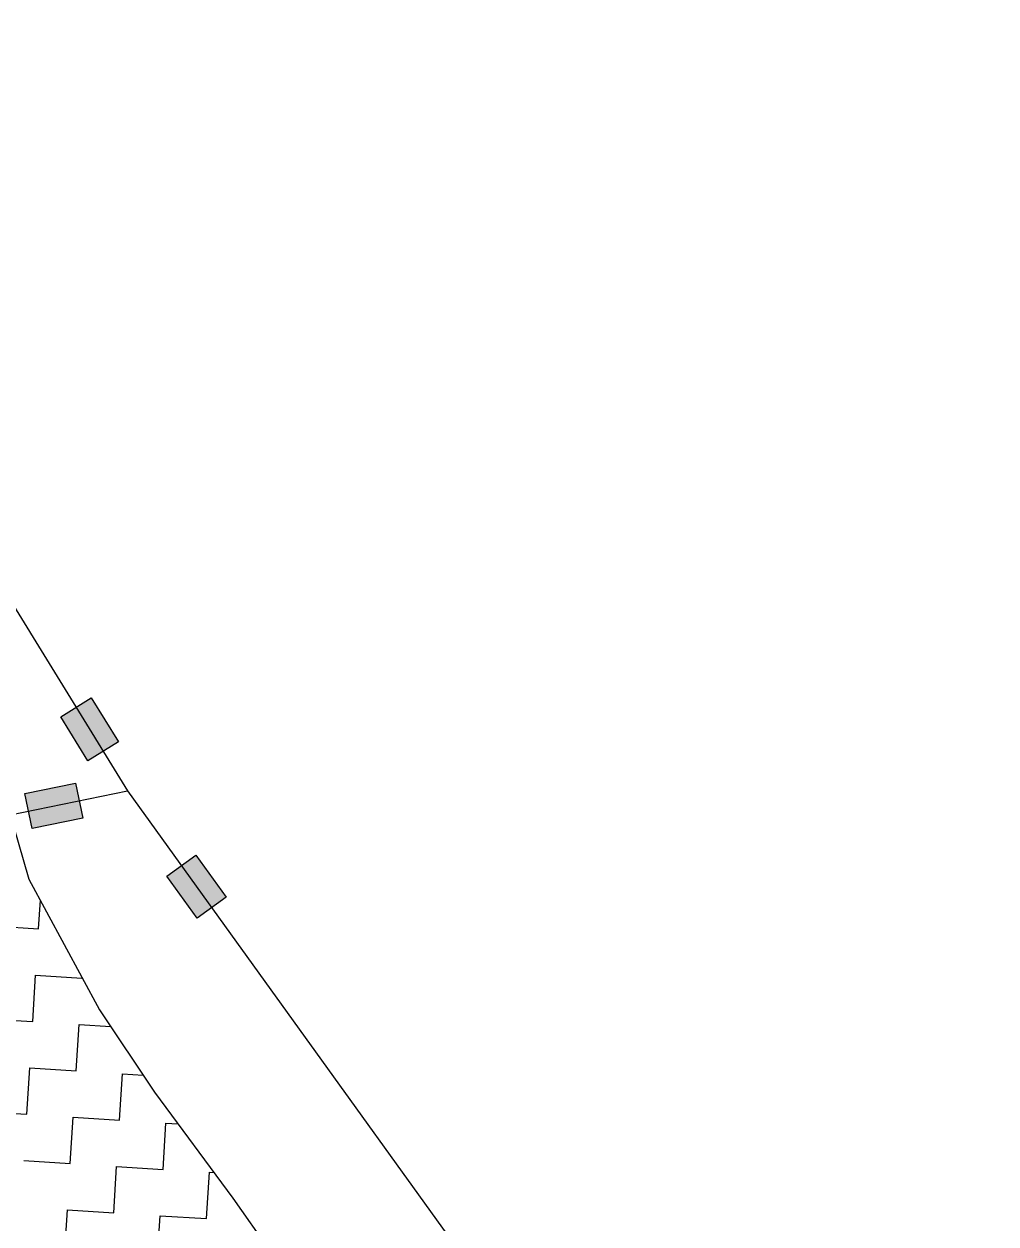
# Model space of a CAD drawing. Header units: metres. Extents: x 283327 to 285518, y 2014808 to 2017186.
# Drawn here: x 285142.3 to 285404.7, y 2015460.7 to 2015784.7 of the extents above; entities that cross this region are included whole.
import ezdxf

# ---------------------------------------------------------------- set-up
doc = ezdxf.new("R2010")
doc.units = ezdxf.units.M
doc.header["$MEASUREMENT"] = 0
for name, color, linetype in [('POLY_HATCH', 12, 'Continuous'), ('POLY_PARCEL', 6, 'Continuous'), ('V_BOUND_LINE', 7, 'Continuous')]:
    doc.layers.add(name, color=color, linetype=linetype)

msp = doc.modelspace()

# ---------------------------------------------------------------- hatches: boundary and pattern name
for points in [[(285159.55, 2015585.8), (285167.77, 2015590.86), (285160.46, 2015602.75), (285152.23, 2015597.69)], [(285158.17, 2015570.29), (285156.23, 2015579.75), (285142.55, 2015576.95), (285144.49, 2015567.49)], [(285188.72, 2015560.26), (285180.89, 2015554.62), (285189.05, 2015543.29), (285196.88, 2015548.94)]]:
    msp.add_hatch(color=256).paths.add_polyline_path(points)

# ---------------------------------------------------------------- linework, layer by layer
for points in [[(285160.46, 2015602.75), (285167.77, 2015590.86), (285159.55, 2015585.8), (285152.23, 2015597.69)], [(285142.55, 2015576.95), (285156.23, 2015579.75), (285158.17, 2015570.29), (285144.49, 2015567.49)], [(285189.05, 2015543.29), (285180.89, 2015554.62), (285188.72, 2015560.26), (285196.88, 2015548.94)]]:
    msp.add_lwpolyline(points, close=True)
at = {"layer": 'POLY_HATCH'}
for p, q in [((285131.02, 2015597.17), (285143.62, 2015553.79)), ((285143.62, 2015553.79), (285162.71, 2015518.53)), ((285162.71, 2015518.53), (285177.5, 2015496.31)), ((285177.5, 2015496.31), (285198.7, 2015467.73)), ((285198.7, 2015467.73), (285232.32, 2015419.63))]:
    msp.add_line(p, q, dxfattribs=at)
at = {"layer": 'POLY_HATCH', "linetype": 'Continuous'}
for p, q in [((285146.22, 2015540.39), (285146.7, 2015548.11)), ((285133.7, 2015541.18), (285146.22, 2015540.39)), ((285144.64, 2015515.36), (285145.43, 2015527.88)), ((285145.43, 2015527.88), (285157.94, 2015527.09)), ((285157.94, 2015527.09), (285157.96, 2015527.31)), ((285132.13, 2015516.15), (285144.64, 2015515.36)), ((285156.37, 2015502.06), (285157.15, 2015514.58)), ((285157.15, 2015514.58), (285165.7, 2015514.04)), ((285143.07, 2015490.34), (285143.85, 2015502.85)), ((285143.85, 2015502.85), (285156.37, 2015502.06)), ((285168.09, 2015488.77), (285168.88, 2015501.28)), ((285168.88, 2015501.28), (285174.43, 2015500.93)), ((285130.56, 2015491.13), (285143.07, 2015490.34)), ((285154.79, 2015477.04), (285155.58, 2015489.55)), ((285155.58, 2015489.55), (285168.09, 2015488.77)), ((285179.82, 2015475.47), (285180.6, 2015487.98)), ((285180.6, 2015487.98), (285183.83, 2015487.78)), ((285142.28, 2015477.83), (285154.79, 2015477.04)), ((285166.52, 2015463.74), (285167.3, 2015476.25)), ((285167.3, 2015476.25), (285179.82, 2015475.47)), ((285191.54, 2015462.17), (285192.33, 2015474.68)), ((285192.33, 2015474.68), (285193.61, 2015474.6)), ((285153.22, 2015452.02), (285154.01, 2015464.53)), ((285154.01, 2015464.53), (285166.52, 2015463.74)), ((285178.24, 2015450.44), (285179.03, 2015462.95)), ((285179.03, 2015462.95), (285191.54, 2015462.17))]:
    msp.add_line(p, q, dxfattribs=at)
at = {"layer": 'POLY_PARCEL'}
msp.add_line((284886.18, 2015519.54), (285170.21, 2015577.68), dxfattribs=at)
at = {"layer": 'V_BOUND_LINE'}
for p, q in [((285042.82, 2015784.71), (285170.21, 2015577.68)), ((285170.21, 2015577.68), (285404.74, 2015252.3))]:
    msp.add_line(p, q, dxfattribs=at)

doc.saveas('drawing.dxf')
